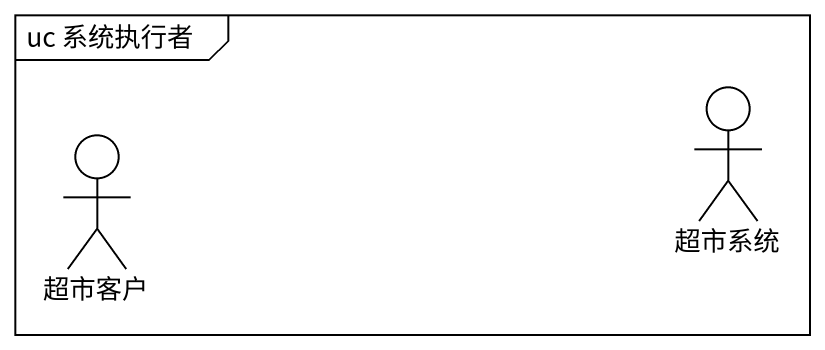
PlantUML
@startuml
mainframe uc 系统执行者
actor 超市系统
actor 超市客户
@enduml
